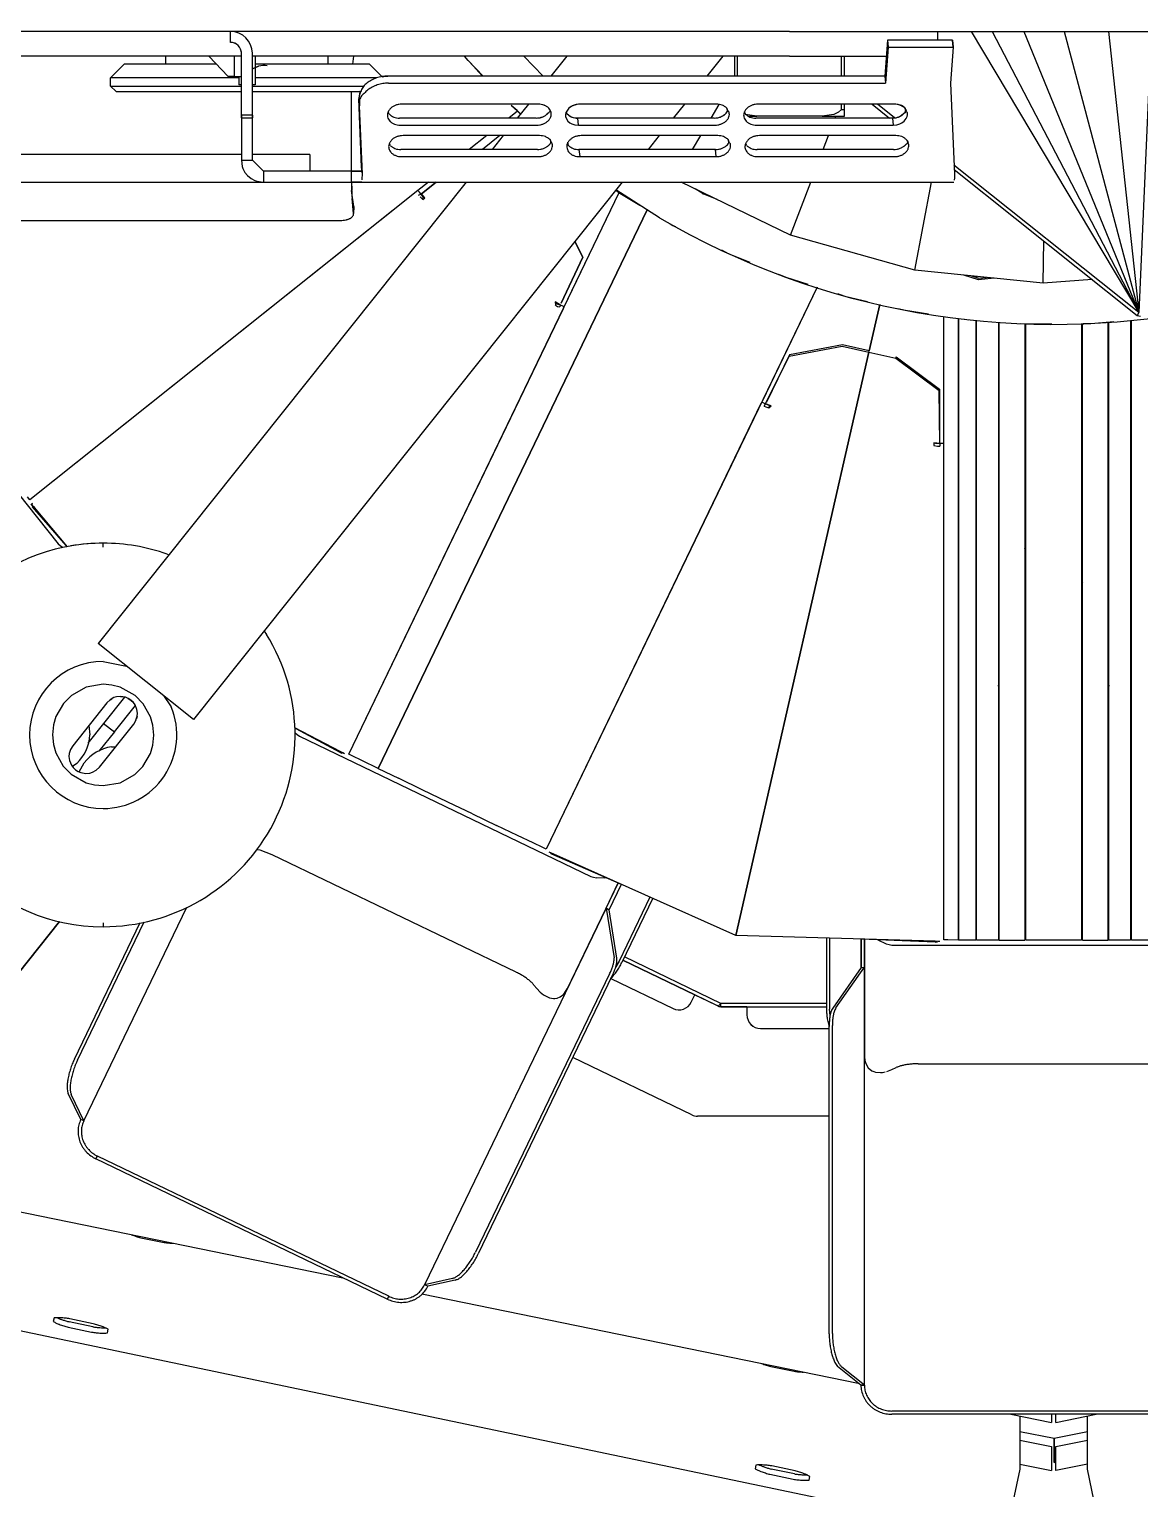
# Model space of a CAD drawing. Header units: millimetres. Extents: x -187347 to 135007, y -6415 to 292048.
# Drawn here: x -41603 to -41198, y 10643 to 11176 of the extents above; entities that cross this region are included whole.
import ezdxf

# ---------------------------------------------------------------- set-up
doc = ezdxf.new("R2010")
doc.units = ezdxf.units.MM
doc.header["$LTSCALE"] = 100
doc.layers.get('0').update_dxf_attribs({"lineweight": 18})
doc.layers.add('Layout Cabinplant', color=30, linetype='Continuous')

# ---------------------------------------------------------------- blocks, each defined once
blk = doc.blocks.new('CP_Giblet area_New')
at = {"color": 0, "linetype": 'Continuous'}
for p, q in [((488.7, -2061.05), (74.89, -1974.38)), ((35.9, -1976.88), (40.36, -1998.15)), ((65.08, -1998.15), (69.54, -1976.88)), ((40.36, -1999.97), (51.91, -1997.62)), ((51.91, -1997.62), (51.91, -2006.35)), ((65.08, -1999.97), (53.53, -1997.62)), ((53.53, -2006.35), (53.53, -1997.62)), ((141.88, -1994.14), (141.6, -1995.46)), ((147.04, -1997.52), (155.57, -1999.31)), ((147.28, -1996.37), (155.81, -1998.16)), ((156.21, -1996.23), (147.68, -1994.44)), ((40.36, -1998.15), (40.36, -2017.48)), ((52.51, -2000.53), (51.91, -2000.62)), ((52.51, -2000.53), (52.51, -2009.25)), ((52.51, -2009.25), (52.51, -2000.53)), ((65.08, -2017.48), (65.08, -1998.15)), ((161.37, -1999.61), (161.65, -1998.28)), ((51.91, -2006.35), (40.36, -2008.71)), ((65.08, -2008.71), (53.53, -2006.35)), ((40.36, -2011.74), (52.51, -2009.25)), ((52.51, -2009.25), (65.08, -2011.74)), ((-6.28, -2018.14), (111.72, -2018.14)), ((51.91, -2015.2), (37.14, -2018.14)), ((51.91, -2015.2), (51.91, -2018.36)), ((68.3, -2018.14), (53.53, -2015.2)), ((53.53, -2018.36), (53.53, -2015.2)), ((-6.28, -2019.32), (111.72, -2019.32)), ((123.05, -2028.77), (121.72, -2028.76)), ((121.72, -2028.76), (130, -2035.38)), ((121.72, -2028.76), (123.05, -2028.77)), ((121.72, -2028.76), (121.72, -2148.58)), ((121.72, -2028.76), (121.72, -2181.31)), ((123.05, -2028.77), (131.62, -2035.61)), ((283.26, -2062.09), (123.99, -2029.53)), ((155.89, -2035.6), (147.36, -2033.86)), ((133.42, -2047.67), (133.42, -2160.08)), ((134.6, -2047.55), (134.6, -2159.96)), ((397.93, -2047.84), (397.65, -2049.17)), ((403.33, -2050.08), (411.86, -2051.87)), ((412.26, -2049.93), (403.73, -2048.14)), ((403.09, -2051.22), (411.62, -2053.01)), ((417.42, -2053.31), (417.7, -2051.99)), ((295.32, -2061.22), (295.83, -2060.16)), ((295.32, -2061.22), (401.63, -2112.42)), ((295.83, -2060.16), (402.14, -2111.36)), ((216.02, -2202.83), (282.23, -2065.35)), ((271.05, -2067.1), (280.99, -2064.86)), ((272.06, -2067.72), (282.23, -2065.35)), ((280.99, -2064.86), (282.23, -2065.35)), ((490.06, -2104.44), (312.04, -2067.97)), ((213.72, -2178.26), (262.64, -2076.69)), ((214.73, -2178.88), (263.64, -2077.31)), ((385.81, -2082.61), (377.28, -2080.86)), ((486.85, -2108.47), (415.38, -2198.08)), ((402.14, -2111.36), (401.63, -2112.42)), ((406.52, -2125.31), (368.97, -2203.28)), ((406.52, -2125.31), (411.14, -2134.82)), ((406.52, -2125.31), (407.69, -2125.77)), ((407.69, -2125.77), (412.25, -2135.22)), ((134.6, -2126.97), (182.59, -2126.97)), ((184.76, -2127.47), (228.13, -2148.35)), ((460.69, -2141.26), (415.38, -2198.08)), ((415.38, -2198.08), (460.69, -2141.26)), ((102.09, -2146.09), (3.34, -2146.09)), ((111.72, -2143.96), (110.18, -2144.68)), ((113.53, -2143.28), (111.72, -2143.96)), ((115.18, -2142.93), (114.12, -2143.12)), ((115.93, -2142.86), (115.18, -2142.93)), ((117.64, -2143.01), (115.93, -2142.86)), ((118.33, -2143.21), (117.64, -2143.01)), ((119.07, -2143.54), (118.33, -2143.21)), ((120.4, -2144.64), (119.07, -2143.54)), ((121.28, -2146.15), (120.4, -2144.64)), ((121.59, -2147.33), (121.28, -2146.15)), ((121.72, -2148.58), (121.59, -2147.33)), ((121.72, -2191.58), (121.72, -2148.58)), ((408.88, -2147.39), (384.55, -2197.92)), ((409.99, -2147.78), (385.97, -2197.68)), ((159.6, -2158.97), (134.6, -2158.97)), ((135.3, -2162.53), (134.6, -2159.6)), ((132.14, -2166.54), (121.72, -2181.31)), ((122.97, -2181.19), (133.31, -2166.41)), ((134.25, -2163.63), (134.43, -2166.06)), ((134.43, -2191.97), (134.43, -2166.06)), ((135.56, -2192), (135.56, -2165.99)), ((164.6, -2166.89), (135.56, -2166.89)), ((164.6, -2166.89), (135.56, -2166.89)), ((135.56, -2168.14), (174.12, -2168.14)), ((135.56, -2168.14), (174.12, -2168.14)), ((164.6, -2166.97), (164.6, -2163.97)), ((174.12, -2166.89), (164.6, -2166.89)), ((174.6, -2166.97), (164.6, -2166.97)), ((174.12, -2166.89), (174.12, -2168.14)), ((174.12, -2168.14), (175.06, -2167.1)), ((174.12, -2168.14), (209.25, -2185.14)), ((174.12, -2168.14), (209.25, -2185.14)), ((183.61, -2171.31), (174.6, -2166.97)), ((175.06, -2167.1), (183.64, -2171.24)), ((214.24, -2177.18), (191.58, -2166.27)), ((184.91, -2168.61), (183.61, -2171.31)), ((209.86, -2183.86), (183.64, -2171.24)), ((183.64, -2171.24), (209.86, -2183.86)), ((211.59, -2212.09), (230.33, -2173.19)), ((231.44, -2171.49), (230.2, -2173.39)), ((232.8, -2170.51), (231.44, -2171.49)), ((233.86, -2170.06), (232.8, -2170.51)), ((234.64, -2169.93), (233.86, -2170.06)), ((235.16, -2169.93), (234.64, -2169.93)), ((236.63, -2170.17), (235.16, -2169.93)), ((238.84, -2171.24), (236.63, -2170.17)), ((240.01, -2172.2), (238.84, -2171.24)), ((241.24, -2173.52), (240.01, -2172.2)), ((242.31, -2174.84), (241.24, -2173.52)), ((122.97, -2181.19), (121.72, -2181.31)), ((121.72, -2181.31), (121.72, -2191.58)), ((121.75, -2181.33), (121.75, -2191.58)), ((122.97, -2191.63), (122.97, -2181.19)), ((122.97, -2181.19), (122.97, -2191.63)), ((198.97, -2206.48), (210.25, -2183.05)), ((200, -2206.95), (211.24, -2183.6)), ((211.24, -2183.6), (212.45, -2181.5)), ((337.95, -2222.46), (248.98, -2179.62)), ((111.75, -2189.39), (-6.25, -2189.39)), ((112.76, -2189.57), (111.75, -2189.39)), ((113.77, -2189.84), (112.76, -2189.57)), ((212.08, -2184.63), (214.88, -2202.32)), ((216.02, -2202.83), (213.01, -2184.79)), ((18.01, -2191.26), (24.32, -2191.23)), ((24.32, -2191.23), (24.32, -2417.47)), ((24.6, -2191.23), (32.57, -2191.21)), ((24.6, -2417.45), (24.6, -2191.23)), ((32.91, -2191.21), (32.33, -2191.33)), ((32.91, -2191.21), (32.33, -2191.33)), ((32.57, -2191.21), (32.57, -2416.88)), ((42.19, -2191.2), (32.91, -2191.21)), ((32.91, -2416.85), (32.91, -2191.21)), ((42.19, -2191.2), (42.19, -2416.26)), ((42.37, -2191.33), (42.37, -2286.43)), ((42.56, -2191.2), (52.91, -2191.19)), ((42.56, -2416.24), (42.56, -2191.2)), ((52.91, -2191.19), (62.87, -2191.2)), ((62.87, -2191.2), (62.87, -2416.2)), ((63.07, -2286.43), (63.07, -2191.33)), ((72.53, -2191.21), (63.25, -2191.2)), ((63.25, -2416.22), (63.25, -2191.2)), ((73.1, -2191.33), (72.53, -2191.21)), ((73.1, -2191.33), (72.53, -2191.21)), ((72.53, -2191.21), (72.53, -2416.75)), ((72.87, -2416.77), (72.87, -2191.21)), ((72.87, -2191.21), (80.84, -2191.23)), ((80.84, -2191.23), (80.84, -2417.38)), ((81.11, -2191.23), (87.42, -2191.26)), ((81.11, -2417.4), (81.11, -2191.23)), ((87.42, -2191.26), (91.27, -2191.29)), ((87.42, -2191.26), (87.42, -2418.12)), ((87.42, -2418.12), (87.42, -2191.26)), ((91.27, -2191.29), (92.72, -2191.33)), ((92.72, -2191.33), (92.72, -2371.84)), ((94.18, -2190.77), (94.8, -2190.75)), ((94.8, -2190.75), (95.96, -2190.84)), ((95.84, -2190.51), (122.99, -2191.63)), ((95.96, -2190.84), (168.66, -2192.97)), ((116.89, -2191.38), (113.77, -2189.84)), ((120.08, -2405.81), (168.66, -2192.97)), ((168.66, -2192.97), (120.08, -2405.81)), ((168.66, -2192.97), (235.09, -2222.59)), ((399.49, -2197.59), (399.49, -2196.12)), ((214.88, -2202.32), (210.42, -2211.59)), ((216.02, -2202.83), (211.57, -2212.08)), ((214.88, -2202.32), (216.02, -2202.83)), ((216.02, -2202.83), (214.88, -2202.32)), ((210.39, -2211.58), (235.81, -2222.59)), ((216.06, -2214.02), (216.72, -2213.8)), ((216.72, -2213.8), (219.54, -2213.99)), ((220.56, -2214.19), (219.54, -2213.99)), ((221.55, -2214.47), (220.56, -2214.19)), ((327.87, -2265.67), (221.55, -2214.47)), ((139.04, -2429.52), (237.82, -2224.43)), ((159.48, -2387.08), (237.82, -2224.43)), ((235.09, -2222.59), (235.96, -2222.92)), ((235.96, -2222.92), (236.73, -2223.3)), ((237.82, -2224.43), (239.12, -2225.04)), ((239.12, -2225.04), (242.6, -2226.68)), ((242.6, -2226.68), (248.3, -2229.39)), ((342.31, -2224.13), (337.95, -2222.46)), ((343.39, -2224.3), (342.31, -2224.13)), ((248.3, -2229.39), (256.04, -2233.1)), ((264.75, -2237.28), (256.04, -2233.1)), ((264.75, -2237.28), (273.72, -2241.59)), ((273.72, -2241.59), (283.05, -2246.09)), ((283.05, -2246.09), (291.74, -2250.29)), ((399.49, -2247.62), (393.32, -2248.68)), ((402.68, -2247.9), (399.49, -2247.62)), ((405.69, -2248.69), (402.68, -2247.9)), ((299.21, -2253.91), (291.74, -2250.29)), ((387.89, -2251.71), (384.99, -2254.63)), ((393.32, -2248.68), (387.89, -2251.71)), ((402.03, -2253.27), (400.84, -2254.41)), ((403.4, -2252.51), (402.03, -2253.27)), ((404.41, -2252.2), (403.4, -2252.51)), ((405.81, -2252.06), (404.41, -2252.2)), ((411.17, -2251.77), (405.69, -2248.69)), ((407.64, -2252.35), (405.81, -2252.06)), ((408.25, -2252.61), (406.48, -2255.95)), ((408.61, -2252.76), (407.64, -2252.35)), ((409.62, -2253.42), (408.61, -2252.76)), ((410.49, -2254.26), (409.62, -2253.42)), ((414.08, -2254.74), (411.17, -2251.77)), ((201.03, -2457.79), (299.21, -2253.91)), ((299.21, -2253.91), (201.03, -2457.79)), ((299.21, -2253.91), (305.14, -2256.8)), ((305.14, -2256.8), (308.59, -2258.49)), ((308.59, -2258.49), (309.88, -2259.15)), ((384.99, -2254.63), (382.26, -2259.4)), ((400.84, -2254.41), (388.37, -2270.04)), ((409.15, -2255.67), (410.74, -2254.61)), ((411.1, -2255.12), (410.49, -2254.26)), ((411.8, -2256.83), (411.1, -2255.12)), ((411.97, -2258.23), (411.8, -2256.83)), ((411.9, -2259.29), (411.97, -2258.23)), ((416.78, -2259.54), (414.08, -2254.74)), ((309.88, -2259.15), (211.18, -2464.1)), ((309.88, -2259.15), (231.56, -2421.79)), ((311.44, -2259.28), (312.01, -2259.53)), ((312.01, -2259.53), (313.01, -2260.12)), ((313.01, -2260.12), (329.57, -2268.7)), ((313.05, -2259.77), (329.03, -2268.3)), ((381.36, -2262.44), (380.99, -2266.05)), ((382.26, -2259.4), (381.36, -2262.44)), ((396.49, -2261.78), (395, -2261.74)), ((395.41, -2267.23), (401.06, -2260.14)), ((398.14, -2277.84), (410.61, -2262.2)), ((399.32, -2270.34), (405.07, -2263.14)), ((410.61, -2262.2), (411.45, -2260.79)), ((411.45, -2260.79), (411.9, -2259.29)), ((417.65, -2262.59), (416.78, -2259.54)), ((417.99, -2266.2), (417.65, -2262.59)), ((328.7, -2266.26), (327.87, -2265.67)), ((329.49, -2266.94), (328.7, -2266.26)), ((329.03, -2268.3), (329.58, -2268.59)), ((380.99, -2266.05), (381.33, -2269.65)), ((381.33, -2269.65), (382.21, -2272.7)), ((395.41, -2267.23), (387.76, -2276.83)), ((399.32, -2270.34), (395.41, -2267.23)), ((404.73, -2269.58), (404.31, -2266.16)), ((417.62, -2269.8), (417.99, -2266.2)), ((210.09, -2467.93), (366.51, -2271.79)), ((366.51, -2271.79), (383.91, -2285.67)), ((382.21, -2272.7), (384.91, -2277.51)), ((387.08, -2272.96), (387.01, -2274.01)), ((387.01, -2274.01), (387.18, -2275.41)), ((387.53, -2271.46), (387.08, -2272.96)), ((387.08, -2272.96), (387.36, -2272.03)), ((387.53, -2271.46), (388.37, -2270.04)), ((388.37, -2270.04), (387.53, -2271.46)), ((391.67, -2279.94), (399.32, -2270.34)), ((413.99, -2277.62), (416.72, -2272.85)), ((416.72, -2272.85), (417.62, -2269.8)), ((377.43, -2280.5), (374.69, -2276.4)), ((384.91, -2277.51), (387.82, -2280.47)), ((387.18, -2275.41), (387.88, -2277.13)), ((387.88, -2277.13), (388.49, -2277.99)), ((389.36, -2278.83), (388.49, -2277.99)), ((388.49, -2277.99), (389.36, -2278.83)), ((390.37, -2279.48), (389.36, -2278.83)), ((389.36, -2278.83), (390.37, -2279.48)), ((390.37, -2279.48), (391.35, -2279.89)), ((391.35, -2279.89), (393.18, -2280.19)), ((393.18, -2280.19), (392.5, -2280.08)), ((393.18, -2280.19), (394.58, -2280.05)), ((394.58, -2280.05), (395.59, -2279.74)), ((395.59, -2279.74), (396.95, -2278.97)), ((396.95, -2278.97), (396.36, -2279.31)), ((398.14, -2277.84), (396.95, -2278.97)), ((396.95, -2278.97), (398.14, -2277.84)), ((411.09, -2280.53), (413.99, -2277.62)), ((32.91, -2284.34), (32.33, -2284.21)), ((73.1, -2284.21), (72.53, -2284.34)), ((387.82, -2280.47), (393.29, -2283.55)), ((393.29, -2283.55), (396.31, -2284.34)), ((396.31, -2284.34), (399.49, -2284.62)), ((399.49, -2284.62), (405.66, -2283.56)), ((405.66, -2283.56), (411.09, -2280.53)), ((42.37, -2286.43), (42.37, -2416.25)), ((63.07, -2416.21), (63.07, -2286.43)), ((383.91, -2285.67), (401.3, -2299.54)), ((399.49, -2292.97), (390.93, -2291.27)), ((267.01, -2467.93), (401.3, -2299.54)), ((340.79, -2304.05), (339.88, -2302.82)), ((42.19, -2321.79), (42.53, -2321.17)), ((376.17, -2332.12), (375.54, -2331.84)), ((63.25, -2334.14), (62.91, -2334.76)), ((399.49, -2334.66), (399.49, -2336.12)), ((412.49, -2334.81), (424.59, -2349.1)), ((412.6, -2334.78), (413.05, -2335.3)), ((413.05, -2335.3), (425.26, -2349.43)), ((415.14, -2335.22), (414.31, -2334.6)), ((415.91, -2335.9), (415.14, -2335.22)), ((489.49, -2428.16), (415.91, -2335.9)), ((424.59, -2349.1), (425.23, -2349.77)), ((284.63, -2464.86), (426.24, -2351.93)), ((290.11, -2460.49), (426.24, -2351.93)), ((425.23, -2349.77), (425.75, -2350.45)), ((426.24, -2351.93), (427.16, -2353.05)), ((92.72, -2371.84), (92.72, -2372.44)), ((92.72, -2372.44), (93.57, -2372.44)), ((92.72, -2372.44), (92.72, -2418.89)), ((93.57, -2372.44), (95.72, -2372.44)), ((95.04, -2371.53), (94.22, -2371.48)), ((94.22, -2372.44), (94.22, -2371.48)), ((94.22, -2372.44), (94.22, -2371.48)), ((94.34, -2373.2), (94.22, -2372.44)), ((94.22, -2372.44), (96.45, -2372.72)), ((94.22, -2372.44), (94.47, -2391.82)), ((94.34, -2392.36), (94.34, -2373.2)), ((96.45, -2371.78), (95.04, -2371.53)), ((95.72, -2372.44), (96.45, -2372.72)), ((96.45, -2372.72), (96.45, -2371.78)), ((156.63, -2385.52), (155.74, -2386.25)), ((155.74, -2386.25), (156.52, -2386.32)), ((155.74, -2386.25), (157.87, -2386.97)), ((156.52, -2386.32), (156.63, -2385.52)), ((156.52, -2386.32), (158.45, -2387.25)), ((157.75, -2385.87), (156.63, -2385.52)), ((158.32, -2386.12), (157.75, -2385.87)), ((158.32, -2386.12), (157.87, -2386.97)), ((94.34, -2392.36), (94.47, -2391.82)), ((110.33, -2403.59), (94.47, -2391.82)), ((139.04, -2429.52), (159.22, -2387.62)), ((149.11, -2404.86), (157.43, -2387.59)), ((157.87, -2386.97), (149.23, -2404.32)), ((158.45, -2387.25), (159.22, -2387.62)), ((159.22, -2387.62), (159.48, -2387.08)), ((110.21, -2404.12), (94.34, -2392.36)), ((110.33, -2403.59), (110.21, -2404.12)), ((120.08, -2405.81), (110.33, -2403.59)), ((116.11, -2423.24), (119.96, -2406.35)), ((119.96, -2406.35), (116.11, -2423.24)), ((120.08, -2405.81), (119.96, -2406.35)), ((119.96, -2406.35), (129.71, -2408.57)), ((129.83, -2408.04), (120.08, -2405.81)), ((129.71, -2408.57), (149.11, -2404.86)), ((149.23, -2404.32), (129.83, -2408.04)), ((39.13, -2416.3), (30.69, -2417.04)), ((39.13, -2416.3), (30.69, -2417.04)), ((41.97, -2416.28), (39.13, -2416.3)), ((41.97, -2416.28), (39.13, -2416.3)), ((61.79, -2416.12), (53.32, -2416.19)), ((61.79, -2416.12), (53.32, -2416.19)), ((64.62, -2416.32), (61.79, -2416.12)), ((64.62, -2416.32), (61.79, -2416.12)), ((84.4, -2417.74), (83.78, -2417.7)), ((84.4, -2417.74), (83.78, -2417.7)), ((85.19, -2417.86), (84.4, -2417.74)), ((85.19, -2417.86), (84.4, -2417.74)), ((17.07, -2522.93), (21.58, -2420.32)), ((22.16, -2419.22), (20.95, -2418.97)), ((21.58, -2420.32), (22.16, -2419.22)), ((32.66, -2522.93), (21.58, -2420.32)), ((82.77, -2522.93), (21.58, -2420.32)), ((75.14, -2522.93), (21.58, -2420.32)), ((63.6, -2522.93), (21.58, -2420.32)), ((48.8, -2522.93), (21.58, -2420.32)), ((21.58, -2420.32), (89.06, -2474.14)), ((89, -2472.52), (22.16, -2419.22)), ((106.8, -2421.15), (98.41, -2419.87)), ((106.8, -2421.15), (98.41, -2419.87)), ((109.56, -2421.8), (106.8, -2421.15)), ((109.56, -2421.8), (106.8, -2421.15)), ((231.3, -2422.33), (211.18, -2464.1)), ((224.46, -2440.55), (232.44, -2423.72)), ((232.44, -2423.72), (224.46, -2440.55)), ((231.56, -2421.79), (231.3, -2422.33)), ((231.3, -2422.33), (232.06, -2422.7)), ((232.06, -2422.7), (234.21, -2423.48)), ((232.65, -2422.98), (232.91, -2422.44)), ((232.65, -2422.98), (234.54, -2424.2)), ((233.78, -2422.51), (232.91, -2422.44)), ((234.45, -2422.98), (233.78, -2422.51)), ((234.45, -2422.98), (234.21, -2423.48)), ((234.54, -2424.2), (234.45, -2422.98)), ((128.86, -2426.33), (120.6, -2424.39)), ((128.86, -2426.33), (120.6, -2424.39)), ((131.56, -2427.2), (128.86, -2426.33)), ((131.56, -2427.2), (128.86, -2426.33)), ((38.58, -2432.31), (56.54, -2431)), ((56.54, -2431), (56.32, -2446.46)), ((56.54, -2431), (103.37, -2435.76)), ((74.45, -2432.82), (80.07, -2432.29)), ((80.01, -2432.83), (77.2, -2433.1)), ((82.71, -2433.66), (80.01, -2432.83)), ((80.07, -2432.29), (85.46, -2433.94)), ((80.78, -2433.46), (82.07, -2433.46)), ((80.78, -2433.46), (82.07, -2433.46)), ((150.44, -2433.25), (142.35, -2430.66)), ((150.44, -2433.25), (142.35, -2430.66)), ((153.06, -2434.33), (150.44, -2433.25)), ((153.06, -2434.33), (150.44, -2433.25)), ((103.37, -2435.76), (97.22, -2467.93)), ((103.37, -2435.76), (148.65, -2448.59)), ((171.4, -2441.86), (163.54, -2438.63)), ((171.4, -2441.86), (163.54, -2438.63)), ((173.93, -2443.14), (171.4, -2441.86)), ((173.93, -2443.14), (171.4, -2441.86)), ((224.46, -2440.55), (227.43, -2446.19)), ((227.43, -2446.19), (224.46, -2440.55)), ((148.65, -2448.59), (141.3, -2467.93)), ((148.65, -2448.59), (188.65, -2467.93)), ((191.61, -2452.11), (190.73, -2451.66)), ((191.61, -2452.11), (190.73, -2451.66)), ((192.58, -2452.7), (191.61, -2452.11)), ((192.58, -2452.7), (191.61, -2452.11)), ((196.53, -2454.92), (212.39, -2465.05)), ((1255.67, -2453.93), (312.86, -2453.93)), ((210.95, -2463.93), (203.7, -2459.49)), ((210.95, -2463.93), (203.7, -2459.49)), ((308.03, -2459.03), (308.12, -2456.43)), ((308.03, -2459.03), (308.84, -2464.81)), ((308.12, -2456.43), (308.67, -2461.91)), ((175.5, -2461.57), (180.55, -2463.69)), ((180.55, -2463.69), (178.69, -2463.11)), ((180.55, -2463.69), (183.55, -2465.47)), ((181.51, -2464.48), (180.55, -2463.69)), ((212.43, -2465.01), (210.95, -2463.93)), ((212.43, -2465.01), (210.95, -2463.93)), ((283.37, -2463.63), (277.97, -2467.93)), ((277.97, -2467.93), (283.37, -2463.63)), ((280.77, -2467.93), (284.63, -2464.86)), ((280.77, -2467.93), (284.63, -2464.86)), ((282.81, -2461.53), (282.08, -2462.12)), ((282.08, -2462.12), (283.37, -2463.63)), ((282.81, -2461.53), (282.76, -2462.51)), ((282.76, -2462.51), (284.1, -2464.19)), ((283.89, -2462.48), (282.81, -2461.53)), ((284.46, -2463.12), (283.37, -2463.63)), ((284.46, -2463.12), (283.37, -2463.63)), ((284.1, -2464.19), (284.63, -2464.86)), ((88.92, -2470.2), (88.93, -2469.52)), ((88.93, -2470.79), (88.92, -2470.2)), ((88.93, -2469.52), (88.96, -2468.61)), ((90.28, -2504.03), (88.93, -2470.79)), ((305.08, -2467.93), (89.06, -2467.93)), ((304.94, -2469.63), (304.93, -2470.28)), ((304.93, -2470.28), (304.93, -2470.79)), ((304.93, -2470.79), (305.94, -2495.7)), ((304.93, -2470.79), (305.19, -2473.36)), ((304.96, -2468.74), (304.94, -2469.63)), ((307.11, -2467.93), (305.08, -2467.93)), ((305.08, -2467.93), (307.11, -2467.93)), ((307.11, -2467.93), (305.08, -2467.93)), ((305.08, -2471.93), (307.11, -2471.93)), ((305.19, -2473.36), (305.08, -2471.93)), ((305.08, -2471.93), (307.11, -2471.93)), ((307.11, -2471.93), (305.08, -2471.93)), ((307.11, -2471.93), (305.08, -2471.93)), ((307.11, -2467.93), (309.06, -2467.93)), ((309.06, -2467.93), (307.11, -2467.93)), ((307.11, -2471.93), (309.06, -2471.93)), ((309.06, -2471.93), (307.11, -2471.93)), ((308.88, -2467.98), (308.88, -2471.93)), ((308.88, -2467.98), (308.88, -2471.93)), ((308.88, -2471.93), (308.88, -2500.93)), ((308.88, -2471.93), (308.88, -2500.93)), ((309.06, -2471.93), (309.06, -2467.93)), ((314.06, -2467.93), (309.06, -2467.93)), ((309.06, -2471.93), (314.06, -2471.93)), ((341.06, -2467.93), (314.06, -2467.93)), ((314.06, -2471.93), (341.06, -2471.93)), ((324.06, -2477.93), (324.06, -2471.93)), ((341.06, -2471.93), (341.06, -2467.93)), ((343.4, -2468.2), (341.06, -2467.93)), ((1081.42, -2467.93), (341.06, -2467.93)), ((345.06, -2475.93), (341.06, -2471.93)), ((344.15, -2468.47), (343.4, -2468.2)), ((345.55, -2469.22), (344.15, -2468.47)), ((346.83, -2470.28), (345.55, -2469.22)), ((347.78, -2471.45), (346.83, -2470.28)), ((348.54, -2472.87), (347.78, -2471.45)), ((160.62, -2477.22), (110.81, -2477.22)), ((225.62, -2477.22), (175.81, -2477.22)), ((175.81, -2477.22), (176.08, -2479.79)), ((225.89, -2479.79), (225.62, -2477.22)), ((290.62, -2477.22), (240.81, -2477.22)), ((305.19, -2473.36), (306.21, -2498.27)), ((349.06, -2475.93), (345.06, -2475.93)), ((345.06, -2475.93), (345.06, -2491.33)), ((348.79, -2473.59), (348.54, -2472.87)), ((349.06, -2475.93), (348.79, -2473.59)), ((349.06, -2491.33), (349.06, -2475.93)), ((106.03, -2482.99), (105.74, -2482.46)), ((111.08, -2479.79), (160.89, -2479.79)), ((136.79, -2479.79), (134.86, -2484.88)), ((164.68, -2481.23), (165.06, -2482.02)), ((171.46, -2483.44), (171.21, -2482.21)), ((176.08, -2479.79), (225.89, -2479.79)), ((181.6, -2484.88), (184.64, -2479.79)), ((196.58, -2484.88), (200.64, -2479.79)), ((229.68, -2481.23), (229.93, -2482.46)), ((236.46, -2483.44), (236.21, -2482.21)), ((241.08, -2479.79), (290.89, -2479.79)), ((253.5, -2484.88), (257.56, -2479.79)), ((254.71, -2484.88), (261.09, -2479.79)), ((259.52, -2484.88), (265.91, -2479.79)), ((259.52, -2484.88), (265.91, -2479.79)), ((294.68, -2481.23), (295.06, -2482.02)), ((324.06, -2477.93), (345.06, -2477.93)), ((349.06, -2477.93), (1117.42, -2477.93)), ((110.25, -2484.88), (160.06, -2484.88)), ((175.25, -2484.88), (225.06, -2484.88)), ((240.25, -2484.88), (290.06, -2484.88)), ((106.16, -2491.8), (106.01, -2492.52)), ((106.01, -2492.52), (106.05, -2493.25)), ((106.05, -2493.25), (106.68, -2493.7)), ((106.45, -2491.18), (106.16, -2491.8)), ((107.26, -2490.19), (106.45, -2491.18)), ((106.68, -2493.7), (107.05, -2493.17)), ((107.05, -2493.17), (108.67, -2491.91)), ((108.07, -2489.57), (107.26, -2490.19)), ((108.76, -2489.22), (108.07, -2489.57)), ((108.67, -2491.91), (110.05, -2491.41)), ((109.93, -2488.87), (108.76, -2489.22)), ((111.28, -2488.71), (109.93, -2488.87)), ((110.05, -2491.41), (111.55, -2491.28)), ((110.74, -2491.42), (116.94, -2496.37)), ((161.09, -2488.71), (111.28, -2488.71)), ((111.55, -2491.28), (111.28, -2488.71)), ((111.55, -2491.28), (161.36, -2491.28)), ((118.91, -2496.37), (112.53, -2491.28)), ((137.14, -2491.93), (129.06, -2491.93)), ((129.06, -2491.93), (129.06, -2494.39)), ((130.06, -2494.39), (131.19, -2493.4)), ((131.19, -2493.4), (132.9, -2492.56)), ((132.42, -2491.28), (132.17, -2491.93)), ((132.9, -2492.56), (137.14, -2491.93)), ((137.14, -2491.93), (160.98, -2491.93)), ((160.98, -2491.93), (165.22, -2492.56)), ((163.92, -2491.93), (160.98, -2491.93)), ((165.15, -2492.72), (165.52, -2493.51)), ((174.85, -2496.22), (177.79, -2491.28)), ((226.09, -2488.71), (176.28, -2488.71)), ((176.55, -2491.28), (226.36, -2491.28)), ((187.42, -2496.37), (191.48, -2491.28)), ((227.43, -2488.87), (226.09, -2488.71)), ((226.09, -2488.71), (226.36, -2491.28)), ((226.36, -2491.28), (227.84, -2491.41)), ((228.55, -2489.23), (227.43, -2488.87)), ((227.84, -2491.41), (229.15, -2491.91)), ((229.2, -2489.59), (228.55, -2489.23)), ((229.15, -2491.91), (230.15, -2492.72)), ((229.92, -2490.21), (229.2, -2489.59)), ((230.57, -2491.21), (229.92, -2490.21)), ((230.15, -2492.72), (230.56, -2493.47)), ((230.56, -2493.47), (230.15, -2492.72)), ((230.56, -2493.47), (230.8, -2492.56)), ((230.76, -2491.83), (230.57, -2491.21)), ((230.8, -2492.56), (230.76, -2491.83)), ((240.05, -2491.41), (238.67, -2491.91)), ((291.09, -2488.71), (241.28, -2488.71)), ((241.55, -2491.28), (291.36, -2491.28)), ((244.33, -2496.37), (248.39, -2491.28)), ((247.17, -2492.81), (250.62, -2495.88)), ((247.17, -2492.81), (248.5, -2493.99)), ((248.5, -2493.99), (247.24, -2492.73)), ((248.5, -2493.99), (247.24, -2492.73)), ((248.32, -2493.81), (251.5, -2491.28)), ((248.32, -2493.81), (251.5, -2491.28)), ((295.15, -2492.72), (295.52, -2493.51)), ((349.06, -2491.33), (345.06, -2491.33)), ((345.06, -2491.33), (345.06, -2492.33)), ((345.06, -2492.33), (345.06, -2491.33)), ((345.06, -2492.33), (349.06, -2492.33)), ((345.06, -2492.33), (345.06, -2514.93)), ((349.06, -2492.33), (349.06, -2491.33)), ((349.06, -2491.33), (349.06, -2492.33)), ((349.06, -2492.33), (349.06, -2514.93)), ((106.47, -2494.26), (106.68, -2493.7)), ((106.89, -2494.87), (106.68, -2493.7)), ((106.68, -2493.7), (106.89, -2494.87)), ((106.89, -2494.87), (107.61, -2495.49)), ((107.61, -2495.49), (108.26, -2495.85)), ((108.26, -2495.85), (109.38, -2496.21)), ((109.38, -2496.21), (110.72, -2496.37)), ((110.72, -2496.37), (160.53, -2496.37)), ((130.06, -2494.39), (129.06, -2494.39)), ((129.06, -2494.39), (129.06, -2496.37)), ((130.06, -2494.39), (130.06, -2496.37)), ((171.93, -2494.93), (171.68, -2493.7)), ((175.72, -2496.37), (225.53, -2496.37)), ((225.53, -2496.37), (226.88, -2496.21)), ((226.88, -2496.21), (228.05, -2495.86)), ((228.05, -2495.86), (228.74, -2495.51)), ((228.74, -2495.51), (229.55, -2494.89)), ((229.55, -2494.89), (230.56, -2493.47)), ((239.24, -2496.24), (237.93, -2495.74)), ((240.72, -2496.37), (290.53, -2496.37)), ((248.5, -2493.99), (250.62, -2495.88)), ((89.32, -2517.16), (90.28, -2504.03)), ((113.05, -2517.16), (114.01, -2504.03)), ((295.41, -2504.03), (114.01, -2504.03)), ((114.28, -2506.6), (114.01, -2504.03)), ((306.95, -2502.93), (304.22, -2502.93)), ((313.12, -2500.93), (305.53, -2500.93)), ((305.82, -2500.09), (305.57, -2501.24)), ((335.53, -2502.93), (306.95, -2502.93)), ((328.69, -2500.93), (313.12, -2500.93)), ((345.06, -2500.93), (328.69, -2500.93)), ((345.06, -2502.93), (335.53, -2502.93)), ((344.06, -2509.71), (344.06, -2503.43)), ((344.06, -2503.43), (344.94, -2503.43)), ((365.43, -2500.93), (349.06, -2500.93)), ((358.59, -2502.93), (349.06, -2502.93)), ((349.18, -2503.43), (350.06, -2503.43)), ((350.06, -2506.43), (350.06, -2503.43)), ((396.81, -2502.93), (358.59, -2502.93)), ((394.8, -2500.93), (365.43, -2500.93)), ((394.8, -2500.93), (396.81, -2502.93)), ((396.81, -2502.93), (396.81, -2505.93)), ((113.32, -2519.73), (114.28, -2506.6)), ((114.28, -2506.6), (295.67, -2506.6)), ((129.06, -2506.6), (129.06, -2513.93)), ((130.06, -2506.6), (130.06, -2513.93)), ((168.06, -2506.6), (168.06, -2513.93)), ((169.06, -2506.6), (169.06, -2513.93)), ((173.41, -2513.93), (179.26, -2506.6)), ((230.33, -2513.93), (236.17, -2506.6)), ((238.9, -2506.6), (246.03, -2513.93)), ((260.88, -2506.6), (266.28, -2512.25)), ((260.88, -2506.6), (264.33, -2510.2)), ((262.49, -2508.04), (261.06, -2506.6)), ((262.49, -2508.04), (261.06, -2506.6)), ((264.33, -2510.2), (262.49, -2508.04)), ((264.33, -2510.2), (262.49, -2508.04)), ((296.54, -2506.57), (295.67, -2506.6)), ((297.7, -2506.32), (296.54, -2506.57)), ((299.82, -2508.43), (297.68, -2506.3)), ((299.7, -2505.93), (300.87, -2505.93)), ((302.34, -2510.93), (299.82, -2508.43)), ((300.87, -2505.93), (335.53, -2505.93)), ((335.53, -2505.93), (344.06, -2505.93)), ((345.06, -2509.27), (342.79, -2510.27)), ((342.79, -2510.27), (345.06, -2509.27)), ((350.32, -2506.43), (349.16, -2506.43)), ((350.06, -2505.93), (358.59, -2505.93)), ((351.69, -2506.43), (350.32, -2506.43)), ((351.69, -2506.43), (353.95, -2506.43)), ((351.69, -2513.93), (351.69, -2506.43)), ((353.95, -2506.43), (360.99, -2513.93)), ((358.59, -2505.93), (396.81, -2505.93)), ((396.81, -2505.93), (391.78, -2510.93)), ((118.66, -2513.93), (113.74, -2513.93)), ((149.06, -2513.93), (118.66, -2513.93)), ((149.06, -2513.93), (345.06, -2513.93)), ((264.33, -2510.2), (266.28, -2512.25)), ((266.28, -2512.25), (267.72, -2513.93)), ((266.28, -2512.25), (267.72, -2513.93)), ((302.34, -2510.93), (329.84, -2510.93)), ((308.37, -2510.93), (308.07, -2513.93)), ((308.37, -2510.93), (308.07, -2513.93)), ((317.48, -2513.93), (317.48, -2510.93)), ((329.84, -2510.93), (344.06, -2510.93)), ((344.06, -2513.93), (344.06, -2509.71)), ((349.06, -2513.93), (1117.42, -2513.93)), ((358.17, -2510.93), (364.28, -2510.93)), ((364.28, -2510.93), (391.78, -2510.93)), ((376.64, -2510.93), (376.64, -2513.93)), ((89.58, -2519.73), (89.32, -2517.16)), ((89.32, -2517.16), (89.58, -2519.73)), ((113.05, -2517.16), (89.32, -2517.16)), ((89.58, -2519.73), (113.32, -2519.73)), ((94.9, -2519.73), (94.9, -2522.93)), ((113.32, -2519.73), (113.05, -2517.16)), ((353.06, -2518.93), (353.06, -2522.93)), ((149.06, -2522.93), (-52.17, -2522.93)), ((149.06, -2522.93), (1146.42, -2522.93))]:
    blk.add_line(p, q, dxfattribs=at)
for centre, radius, start, end in [((182.59, -2131.97), 5, 64.2857, 90), ((159.6, -2163.97), 5, 0.0075, 89.9925), ((159.6, -2163.97), 5, 45.0074, 56.2567), ((189.41, -2170.78), 5, 64.2932, 154.2783), ((399.49, -2266.12), 70, 90, 211.6215), ((399.49, -2266.12), 70, 270, 90), ((399.49, -2266.12), 26.85, 90, 202.5001), ((399.49, -2266.12), 26.85, 270, 90), ((393.97, -2245.98), 16, 279.0753, 321.4285), ((420.28, -2267.17), 16, 134.0416, 176.3946), ((399.49, -2266.12), 70, 250.5404, 269.9999), ((399.49, -2266.12), 70, 270.0002, 279.7299), ((52.73, -2700.98), 285, 59.6963, 219.1898), ((341.06, -2502.46), 8, 259.9994, 282.4987), ((341.06, -2502.46), 8, 259.9994, 282.4987), ((353.06, -2514.93), 8, 180, 270), ((353.06, -2514.93), 4, 180.0032, 225.0015), ((353.06, -2514.93), 4, 180.0024, 191.2525), ((353.06, -2514.93), 4, 180.0082, 202.5076), ((353.06, -2514.93), 4, 180, 270), ((353.06, -2514.93), 4, 224.9951, 269.9968)]:
    blk.add_arc(centre, radius, start, end, dxfattribs=at)
for points in [[(141.6, -1995.46), (142.67, -1995.99), (143.76, -1996.46), (145.39, -1997.02), (147.04, -1997.52)], [(147.68, -1994.44), (145.97, -1994.23), (144.26, -1994.09), (143.07, -1994.06), (141.88, -1994.14)], [(147.28, -1996.37), (145.95, -1996.21), (144.63, -1996.08), (143.57, -1996.01), (142.51, -1996)], [(161.65, -1998.28), (160.58, -1997.76), (159.48, -1997.29), (157.86, -1996.72), (156.21, -1996.23)], [(155.57, -1999.31), (157.27, -1999.52), (158.99, -1999.65), (160.18, -1999.68), (161.37, -1999.61)], [(160.32, -1999.73), (159.35, -1999.32), (158.35, -1998.95), (157.08, -1998.54), (155.81, -1998.16)], [(123.05, -2028.77), (122.77, -2026.68), (122.11, -2024.67), (121.64, -2023.73), (121.07, -2022.84), (120.41, -2022), (119.67, -2021.24), (118.85, -2020.54), (117.97, -2019.92), (117.02, -2019.39), (116.02, -2018.95), (113.91, -2018.34), (111.72, -2018.14)], [(121.72, -2028.76), (121.53, -2026.92), (120.97, -2025.15), (120.55, -2024.31), (120.05, -2023.52), (119.46, -2022.77), (118.81, -2022.09), (118.08, -2021.46), (117.29, -2020.91), (116.44, -2020.43), (115.56, -2020.04), (113.67, -2019.5), (111.72, -2019.32)], [(147.36, -2033.86), (145.69, -2033.66), (144.01, -2033.54)], [(133.42, -2047.67), (133.35, -2045.73), (133.16, -2043.8), (133.02, -2042.85), (132.84, -2041.9), (132.65, -2041), (132.42, -2040.11), (132.18, -2039.3), (131.9, -2038.5), (131.63, -2037.81), (131.31, -2037.15), (130.71, -2036.22), (130, -2035.38)], [(134.6, -2047.55), (134.53, -2045.61), (134.34, -2043.68), (134.19, -2042.72), (134.02, -2041.77), (133.82, -2040.87), (133.59, -2039.98), (133.35, -2039.18), (133.08, -2038.38), (132.8, -2037.69), (132.48, -2037.02), (132.08, -2036.3), (131.62, -2035.61)], [(159.24, -2036.65), (157.58, -2036.09), (155.89, -2035.6)], [(397.65, -2049.17), (398.72, -2049.69), (399.81, -2050.16), (401.44, -2050.73), (403.09, -2051.22)], [(403.73, -2048.14), (402.03, -2047.93), (400.31, -2047.79), (399.12, -2047.76), (397.93, -2047.84)], [(403.33, -2050.08), (402.01, -2049.91), (400.68, -2049.78), (399.62, -2049.71), (398.56, -2049.7)], [(417.7, -2051.99), (416.63, -2051.46), (415.54, -2050.99), (413.91, -2050.43), (412.26, -2049.93)], [(411.62, -2053.01), (413.32, -2053.22), (415.04, -2053.36), (416.23, -2053.39), (417.42, -2053.31)], [(416.37, -2053.44), (415.4, -2053.02), (414.4, -2052.66), (413.13, -2052.24), (411.86, -2051.87)], [(295.83, -2060.16), (293.76, -2059.4), (291.6, -2059.02), (290.51, -2058.99), (289.42, -2059.06), (288.36, -2059.23), (287.32, -2059.5), (286.32, -2059.87), (285.36, -2060.34), (284.46, -2060.89), (283.63, -2061.53), (282.16, -2063.08), (280.99, -2064.86)], [(295.32, -2061.22), (293.48, -2060.54), (291.56, -2060.21), (290.59, -2060.18), (289.62, -2060.24), (288.68, -2060.39), (287.75, -2060.63), (286.86, -2060.96), (286.01, -2061.38), (285.22, -2061.87), (284.48, -2062.44), (283.2, -2063.78), (282.23, -2065.35)], [(271.05, -2067.1), (270.03, -2067.51), (269.1, -2068.12), (268.53, -2068.59), (267.98, -2069.09), (267.39, -2069.69), (266.82, -2070.31), (266.23, -2071.01), (265.66, -2071.74), (265.09, -2072.52), (264.55, -2073.32), (263.54, -2074.97), (262.64, -2076.69)], [(272.06, -2067.72), (271.03, -2068.13), (270.11, -2068.75), (269.53, -2069.21), (268.99, -2069.71), (268.39, -2070.31), (267.83, -2070.93), (267.23, -2071.63), (266.67, -2072.36), (266.1, -2073.14), (265.55, -2073.94), (264.54, -2075.59), (263.64, -2077.31)], [(377.28, -2080.86), (375.61, -2080.67), (373.93, -2080.55)], [(389.16, -2083.66), (387.5, -2083.1), (385.81, -2082.61)], [(406.52, -2125.31), (407.17, -2123.57), (407.44, -2121.73), (407.43, -2120.79), (407.32, -2119.85), (407.12, -2118.92), (406.83, -2118.01), (406.44, -2117.13), (405.97, -2116.29), (405.41, -2115.49), (404.79, -2114.74), (403.32, -2113.43), (401.63, -2112.42)], [(407.69, -2125.77), (408.39, -2123.81), (408.67, -2121.75), (408.65, -2120.7), (408.53, -2119.65), (408.3, -2118.61), (407.96, -2117.6), (407.53, -2116.62), (407, -2115.68), (406.37, -2114.78), (405.67, -2113.95), (404.03, -2112.49), (402.14, -2111.36)], [(408.88, -2147.39), (409.66, -2145.61), (410.33, -2143.79), (410.61, -2142.86), (410.87, -2141.93), (411.08, -2141.04), (411.26, -2140.13), (411.39, -2139.3), (411.49, -2138.46), (411.54, -2137.73), (411.55, -2136.99), (411.45, -2135.88), (411.14, -2134.82)], [(409.99, -2147.78), (410.77, -2146.01), (411.44, -2144.18), (411.72, -2143.26), (411.98, -2142.33), (412.19, -2141.43), (412.37, -2140.53), (412.51, -2139.7), (412.6, -2138.86), (412.65, -2138.12), (412.66, -2137.38), (412.56, -2136.28), (412.25, -2135.22)], [(102.09, -2146.09), (103.64, -2146.05), (105.18, -2145.92), (105.91, -2145.83), (106.63, -2145.72), (107.3, -2145.59), (107.97, -2145.44), (109.09, -2145.11), (110.18, -2144.68)], [(132.14, -2166.54), (132.52, -2165.78), (132.83, -2165), (132.97, -2164.48), (133.08, -2163.96), (133.19, -2163.37), (133.27, -2162.78), (133.39, -2161.43), (133.42, -2160.08)], [(133.31, -2166.41), (133.69, -2165.66), (134, -2164.87), (134.15, -2164.36), (134.26, -2163.84), (134.36, -2163.25), (134.44, -2162.66), (134.56, -2161.31), (134.6, -2159.96)], [(135.56, -2165.99), (135.5, -2164.26), (135.3, -2162.53)], [(175.06, -2167.1), (174.59, -2167), (174.12, -2166.89)], [(214.29, -2177.23), (213.14, -2178.5), (212.1, -2179.87), (211.11, -2181.43), (210.25, -2183.05)], [(213.72, -2178.26), (213.17, -2179.5), (212.69, -2180.76), (212.5, -2181.33), (212.34, -2181.9), (212.22, -2182.42), (212.12, -2182.95), (212.06, -2183.79), (212.08, -2184.63)], [(214.73, -2178.88), (214.17, -2180.12), (213.69, -2181.38), (213.51, -2181.95), (213.35, -2182.53), (213.22, -2183.04), (213.13, -2183.57), (213.05, -2184.18), (213.01, -2184.79)], [(242.31, -2174.84), (243.1, -2175.7), (243.97, -2176.48), (244.51, -2176.91), (245.05, -2177.31), (245.66, -2177.73), (246.27, -2178.13), (247.61, -2178.91), (248.98, -2179.62)], [(95.84, -2190.51), (95.64, -2190.53), (95.43, -2190.55), (95.23, -2190.56), (95.03, -2190.58)], [(236.42, -2223.22), (236.27, -2223.06), (236.11, -2222.9), (235.96, -2222.74), (235.81, -2222.59)], [(313.05, -2259.77), (312.86, -2259.7), (312.67, -2259.63), (312.48, -2259.56), (312.29, -2259.48)], [(425.34, -2350.72), (425.39, -2350.57), (425.43, -2350.42), (425.47, -2350.27), (425.49, -2350.11), (425.45, -2349.94), (425.39, -2349.77), (425.32, -2349.6), (425.26, -2349.43)], [(312.86, -2453.93), (311.91, -2453.98), (310.97, -2454.12), (310.54, -2454.23), (310.13, -2454.36), (309.76, -2454.5), (309.4, -2454.67), (309.18, -2454.79), (308.97, -2454.92), (308.76, -2455.12), (308.57, -2455.34), (308.21, -2455.83), (308.12, -2456.43)], [(308.88, -2467.98), (308.87, -2466.78), (308.85, -2465.58), (308.84, -2465.03), (308.82, -2464.48), (308.81, -2463.98), (308.78, -2463.48), (308.73, -2462.69), (308.67, -2461.91)], [(308.88, -2467.98), (308.88, -2467.36), (308.88, -2466.75), (308.83, -2466.4), (308.78, -2466.05), (308.74, -2465.67), (308.75, -2465.29), (308.79, -2465.05), (308.84, -2464.81)], [(110.81, -2477.22), (109.7, -2477.31), (108.62, -2477.6), (108.13, -2477.8), (107.65, -2478.05), (107.22, -2478.34), (106.81, -2478.66), (106.47, -2479.01), (106.17, -2479.39), (105.93, -2479.78), (105.74, -2480.2), (105.55, -2481.04), (105.62, -2481.9)], [(165.26, -2480.2), (164.94, -2479.37), (164.41, -2478.66), (164.06, -2478.34), (163.67, -2478.05), (163.22, -2477.8), (162.76, -2477.6), (161.71, -2477.31), (160.62, -2477.22)], [(175.81, -2477.22), (174.7, -2477.31), (173.62, -2477.6), (173.13, -2477.8), (172.65, -2478.05), (172.22, -2478.34), (171.81, -2478.66), (171.47, -2479.01), (171.17, -2479.39), (170.93, -2479.78), (170.74, -2480.2), (170.55, -2481.04), (170.62, -2481.9)], [(230.26, -2480.2), (229.94, -2479.37), (229.41, -2478.66), (229.06, -2478.34), (228.67, -2478.05), (228.22, -2477.8), (227.76, -2477.6), (226.71, -2477.31), (225.62, -2477.22)], [(240.81, -2477.22), (239.7, -2477.31), (238.62, -2477.6), (238.13, -2477.8), (237.65, -2478.05), (237.22, -2478.34), (236.81, -2478.66), (236.47, -2479.01), (236.17, -2479.39), (235.93, -2479.78), (235.74, -2480.2), (235.55, -2481.04), (235.62, -2481.9)], [(295.26, -2480.2), (294.94, -2479.37), (294.41, -2478.66), (294.06, -2478.34), (293.67, -2478.05), (293.22, -2477.8), (292.76, -2477.6), (291.71, -2477.31), (290.62, -2477.22)], [(105.62, -2481.9), (105.93, -2482.73), (106.46, -2483.44), (106.82, -2483.76), (107.21, -2484.04), (107.65, -2484.3), (108.12, -2484.5), (109.17, -2484.79), (110.25, -2484.88)], [(111.08, -2479.79), (109.97, -2479.89), (108.89, -2480.17), (108.39, -2480.37), (107.91, -2480.63), (107.49, -2480.91), (107.08, -2481.23), (106.41, -2481.84), (105.74, -2482.46)], [(160.06, -2484.88), (161.17, -2484.78), (162.25, -2484.5), (162.75, -2484.29), (163.23, -2484.04), (163.67, -2483.77), (164.06, -2483.44), (164.44, -2483), (164.77, -2482.52), (165.01, -2482.11), (165.2, -2481.68), (165.34, -2480.94), (165.26, -2480.2)], [(164.68, -2481.23), (163.89, -2480.65), (163.02, -2480.17), (161.97, -2479.88), (160.89, -2479.79)], [(170.62, -2481.9), (171.22, -2482.57), (171.46, -2483.44), (171.72, -2483.68), (172.05, -2483.88), (172.58, -2484.21), (173.12, -2484.5), (174.17, -2484.79), (175.25, -2484.88)], [(176.08, -2479.79), (174.97, -2479.89), (173.89, -2480.17), (173.39, -2480.38), (172.91, -2480.63), (172.48, -2480.91), (172.08, -2481.23), (171.45, -2481.94), (171.01, -2482.77)], [(225.06, -2484.88), (226.17, -2484.78), (227.25, -2484.5), (227.75, -2484.29), (228.23, -2484.04), (228.66, -2483.76), (229.06, -2483.44), (229.41, -2483.09), (229.71, -2482.71), (229.95, -2482.32), (230.14, -2481.9), (230.32, -2481.06), (230.26, -2480.2)], [(229.68, -2481.23), (228.89, -2480.65), (228.02, -2480.17), (226.97, -2479.88), (225.89, -2479.79)], [(235.62, -2481.9), (236.04, -2482.66), (236.46, -2483.44), (236.74, -2483.67), (237.05, -2483.88), (237.58, -2484.21), (238.12, -2484.5), (239.17, -2484.79), (240.25, -2484.88)], [(241.08, -2479.79), (239.97, -2479.89), (238.89, -2480.17), (238.39, -2480.38), (237.91, -2480.63), (237.48, -2480.91), (237.08, -2481.23), (236.45, -2481.94), (236.01, -2482.77)], [(290.06, -2484.88), (291.17, -2484.78), (292.25, -2484.5), (292.75, -2484.29), (293.23, -2484.04), (293.67, -2483.77), (294.06, -2483.44), (294.44, -2483), (294.77, -2482.52), (295.01, -2482.11), (295.2, -2481.68), (295.34, -2480.94), (295.26, -2480.2)], [(294.68, -2481.23), (293.89, -2480.65), (293.02, -2480.17), (291.97, -2479.88), (290.89, -2479.79)], [(111.55, -2491.28), (110.44, -2491.38), (109.36, -2491.66), (108.86, -2491.87), (108.38, -2492.12), (107.95, -2492.4), (107.55, -2492.72), (106.92, -2493.43), (106.47, -2494.26)], [(160.53, -2496.37), (161.64, -2496.27), (162.72, -2495.99), (163.22, -2495.78), (163.7, -2495.53), (164.13, -2495.26), (164.53, -2494.93), (164.91, -2494.49), (165.23, -2494.01), (165.48, -2493.6), (165.67, -2493.17), (165.8, -2492.43), (165.73, -2491.69)], [(165.73, -2491.69), (165.41, -2490.86), (164.88, -2490.15), (164.52, -2489.83), (164.13, -2489.55), (163.69, -2489.29), (163.22, -2489.09), (162.17, -2488.8), (161.09, -2488.71)], [(165.15, -2492.72), (164.35, -2492.14), (163.49, -2491.66), (162.44, -2491.37), (161.36, -2491.28)], [(176.28, -2488.71), (175.17, -2488.81), (174.09, -2489.09), (173.59, -2489.29), (173.11, -2489.55), (172.68, -2489.83), (172.28, -2490.15), (171.94, -2490.5), (171.63, -2490.88), (171.39, -2491.27), (171.21, -2491.69), (171.02, -2492.53), (171.08, -2493.39)], [(171.08, -2493.39), (171.69, -2494.06), (171.93, -2494.93), (172.19, -2495.17), (172.51, -2495.37), (173.05, -2495.7), (173.59, -2495.99), (174.64, -2496.28), (175.72, -2496.37)], [(176.55, -2491.28), (175.44, -2491.38), (174.36, -2491.66), (173.86, -2491.87), (173.38, -2492.12), (172.95, -2492.4), (172.55, -2492.72), (171.92, -2493.43), (171.47, -2494.26)], [(174.36, -2491.66), (173.13, -2492.29), (172.05, -2493.17)], [(230.15, -2492.72), (229.35, -2492.14), (228.49, -2491.66), (227.44, -2491.37), (226.36, -2491.28)], [(241.28, -2488.71), (240.17, -2488.81), (239.09, -2489.09), (238.59, -2489.29), (238.11, -2489.55), (237.68, -2489.83), (237.28, -2490.15), (236.94, -2490.5), (236.63, -2490.88), (236.39, -2491.27), (236.21, -2491.69), (236.02, -2492.53), (236.08, -2493.39)], [(236.08, -2493.39), (236.4, -2494.22), (236.93, -2494.93), (237.29, -2495.25), (237.68, -2495.53), (238.12, -2495.79), (238.59, -2495.99), (239.64, -2496.28), (240.72, -2496.37)], [(241.55, -2491.28), (240.44, -2491.38), (239.36, -2491.66), (238.86, -2491.86), (238.38, -2492.12), (237.95, -2492.4), (237.55, -2492.72), (236.87, -2493.33), (236.21, -2493.95)], [(290.53, -2496.37), (291.64, -2496.27), (292.72, -2495.99), (293.22, -2495.78), (293.7, -2495.53), (294.13, -2495.26), (294.53, -2494.93), (294.91, -2494.49), (295.23, -2494.01), (295.48, -2493.6), (295.67, -2493.17), (295.8, -2492.43), (295.73, -2491.69)], [(295.73, -2491.69), (295.41, -2490.86), (294.88, -2490.15), (294.52, -2489.83), (294.13, -2489.55), (293.69, -2489.29), (293.22, -2489.09), (292.17, -2488.8), (291.09, -2488.71)], [(295.15, -2492.72), (294.35, -2492.14), (293.49, -2491.66), (292.44, -2491.37), (291.36, -2491.28)], [(106.89, -2494.87), (107.8, -2495.55), (108.82, -2496.03), (109.76, -2496.28), (110.72, -2496.37)], [(225.53, -2496.37), (226.51, -2496.28), (227.46, -2496.03), (227.9, -2495.88), (228.32, -2495.7), (228.54, -2495.61), (228.74, -2495.51), (229.76, -2494.58), (230.56, -2493.47)], [(295.41, -2504.03), (297.46, -2503.87), (299.47, -2503.38), (300.4, -2503.03), (301.31, -2502.6), (302.15, -2502.11), (302.93, -2501.55), (303.62, -2500.94), (304.28, -2500.3), (304.91, -2499.71), (305.45, -2499.06), (306, -2497.42), (305.94, -2495.7)], [(295.67, -2506.6), (297.73, -2506.44), (299.73, -2505.95), (300.67, -2505.6), (301.58, -2505.17), (302.41, -2504.68), (303.2, -2504.12), (303.9, -2503.51), (304.51, -2502.82), (304.99, -2502.06), (305.39, -2501.25), (305.95, -2499.8), (306.21, -2498.27)]]:
    blk.add_spline(points, degree=3, dxfattribs=at)

msp = doc.modelspace()

# ---------------------------------------------------------------- block references
at = {"layer": 'Layout Cabinplant', "rotation": 180}
msp.add_blockref('CP_Giblet area_New', (-41176.61, 8652.23, 0), dxfattribs=at)

doc.saveas('drawing.dxf')
